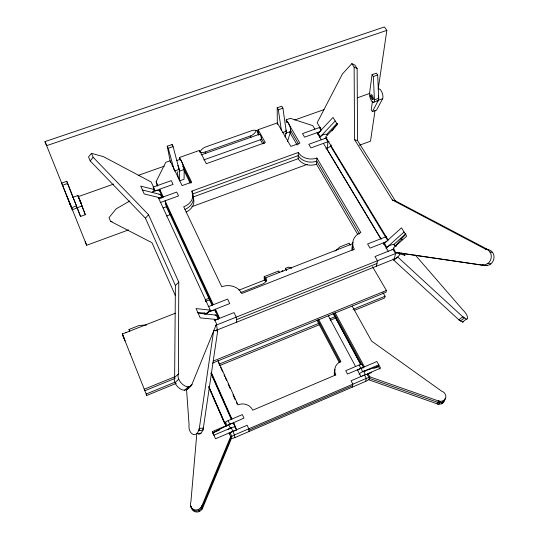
<?xml version="1.0" encoding="UTF-8"?>
<svg xmlns="http://www.w3.org/2000/svg" width="539" height="539" viewBox="0 0 539 539"><rect width="100%" height="100%" fill="white"/><g stroke="black" fill="none" stroke-linecap="round" stroke-linejoin="round"><path stroke-width="0.81" d="M190.853 385.385L191.938 384.415L191.089 385.85L188.347 386.834A8.799 5.35 48 0 1 180.464 382.131A8.799 5.35 48 0 1 178.416 373.985L178.773 282.14L148.555 214.744L93.173 157.294L91.489 153.345L88.531 156.97L90.202 160.918L145.429 218.174L175.404 285.508L174.629 377.428A8.765 5.377 48 0 0 176.644 385.567A8.765 5.377 48 0 0 184.52 390.236C187.707 389.845 190.321 386.982 191.938 384.415L216.55 323.885L214.428 319.277M285.488 269.561L285.495 268.321L288.594 267.108L291.687 268.233M286.243 122.185L286.256 119.759L290.346 118.317L312.775 125.654L314.884 129.158M180.013 159.813A5.673 0.768 69.8 0 1 182.027 162.374A5.673 0.768 69.8 0 1 184.183 169.468L184.075 179.258L179.527 180.895L179.393 170.405L173.1 146.588L172.089 144.513L167.245 146.204L170.425 162.333M192.679 195.569L192.928 197.052L298.168 158.702L298.33 152.476A13.879 11.023 1.9 0 0 316.885 158.021L360.861 232.572A14.917 12.579 8.3 0 0 354.312 249.213L241.795 293.506A15.436 13.563 -7.2 0 0 221.772 286.802L183.698 206.767A14.425 11.737 -8.6 0 0 191.924 191.076L298.33 152.476M357.849 234.62L316.521 164.213L316.885 158.021M325.906 148.596L327.429 148.043L327.907 141.744L325.745 138.173L308.793 144.304L310.922 147.908L327.907 141.744A4.999 2.729 -32.6 0 1 329.059 141.434M196.762 434.522L190.88 501.91A6.118 5.821 -45.7 0 0 198.534 509.483L199.315 511.551L200.67 510.729L202.57 508.23L231.116 439.218L230.658 436.59L229.075 432.979M372.065 74.672L369.518 93.503A5.403 1.994 72.7 0 0 371.775 101.278A5.403 1.994 72.7 0 0 374.443 99.823L378.708 98.307L377.677 75.009L376.417 73.149L372.065 74.672L373.318 76.538L374.443 99.823M372.382 101.723L371.243 109.815L372.422 111.627L376.539 110.151L382.656 98.684A5.39 2.048 72.9 0 0 381.895 92.196A5.39 2.048 72.9 0 0 378.58 89.164M216.981 329.329L217.682 330.845L203.344 428.114L202.853 430.331L201.007 433.181A7.721 5.215 87.5 0 1 198.419 434.225M375.043 110.441L370.509 141.171L359.439 145.234M378.223 88.861L386.847 30.373L384.428 26.95L44.993 141.595L46.61 145.671L386.847 30.373M352.263 387.157L352.863 384.159L351.071 380.77L364.505 375.023L371.627 372.584M376.39 266.219L377.482 260.755L374.989 256.524L393.019 249.355L395.552 253.539L394.258 259.064L217.358 329.902A5.626 2.419 -24.7 0 1 213.579 330.656M382.973 292.61L385.068 296.214L384.657 297.973L354.339 310.403M372.577 266.771L386.409 290.447L385.991 292.253L212.528 363.097M190.84 506.04A6.091 5.794 -46.1 0 0 198.925 510.521L201.404 508.56L202.273 506.929L230.887 437.911A4.137 1.294 -24.8 0 0 234.889 437.601L365.61 381.417L366.325 378.385L364.505 375.023A3.962 1.226 -27.9 0 0 362.686 375.986M445.167 398.105A5.72 5.107 26.9 0 1 442.33 402.377L439.521 402.815L437.843 402.39L369.498 378.391L367.686 375.043L368.049 373.507L380.588 368.137L376.929 361.514L347.507 374.039L345.735 370.691L359.109 365.011A3.935 1.273 -28 0 1 362.296 365.092M368.049 373.507L369.869 376.862L369.127 379.907L437.169 403.826L438.84 404.25L441.643 403.812A5.693 5.087 27 0 0 444.466 399.554M202.273 506.929L201.404 508.56M285.03 136.899L286.202 133.086L286.209 131.253L282.914 108.164L281.762 106.21L277.187 107.807L277.342 124.522M287.482 141.454L290.649 131.496A5.518 1.469 71.3 0 0 289.099 124.394A5.518 1.469 71.3 0 0 286.317 122.198M230.658 436.59L201.896 505.878L201.02 507.516L198.534 509.483M441.643 403.812L443.031 400.928A5.74 5.12 26.8 0 0 445.827 395.97A5.74 5.12 26.8 0 0 441.737 391.226L371.6 341.093L352.142 306.078M157.186 186.137L156.142 181.596L165.769 162.313L170.122 160.777L182.088 185.618L191.648 182.169L179.548 157.449L199.551 150.381L206.296 163.688L265.309 142.606L258.107 129.704L277.329 122.912L290.851 146.406L299.9 143.138L286.256 119.759M372.422 111.627L378.425 100.193L378.708 98.307A5.397 2.021 72.8 0 0 378.311 95.706M331.984 131.051L337.293 123.485M90.202 160.918L93.173 157.294M186.575 389.744L189.068 424.86A7.762 5.215 87.6 0 0 191.156 432.985A7.762 5.215 87.6 0 0 196.944 433.518L198.79 430.654L199.262 428.768L213.666 330.656L217.682 330.845M395.37 245.824L405.901 233.933M152.193 192.443L154.7 189.654L151.169 182L103.609 156.714L91.489 153.345M145.429 218.174L148.555 214.744M404.055 232.013L386.887 247.414L384.395 243.278L401.474 227.856L406.649 236.197L393.14 248.243L395.68 252.441L485.208 265.592L489.048 265.02L490.786 263.948A8.146 7.337 -70.9 0 0 493.865 255.398A8.146 7.337 -70.9 0 0 487.903 249.584L395.33 200.825L357.579 140.666L357.128 68.487L354.851 65.051L351.846 63.649L342.393 74.005L317.148 122.777L321.406 129.798M335.218 120.985L320.307 136.765L318.178 133.227L333.021 117.441L337.427 124.549L325.657 136.946L388.1 239.929M326.614 134.4L337.151 123.283M175.404 285.508L178.773 282.14M197.584 312.418L206.781 313.388L210.217 310.141L196.034 308.571L200.232 317.869L217.5 319.58M206.781 313.388L210.277 310.147L158.264 197.395M174.629 377.428L178.416 373.985M174.946 382.683L178.753 379.234M393.598 244.679L405.793 233.771M184.52 390.236L188.347 386.834M335.029 251.147L340.082 246.815L349.238 243.23L350.33 245.117M463.628 321.527A7.209 2.405 51.2 0 1 462.469 322.073L458.851 319.802L393.854 260.249L397.694 257.002L462.785 316.817L466.403 319.101A7.236 2.372 51.2 0 0 467.178 316.002A7.236 2.372 51.2 0 0 462.523 309.581L415.306 255.082M462.469 322.073L466.403 319.101M73.149 197.618L73.008 197.247L77.96 195.495L79.974 200.521M351.846 63.649L354.13 67.099L354.561 139.601L392.365 200.009L485.147 248.957A8.186 7.357 -71.2 0 1 491.123 254.799A8.186 7.357 -71.2 0 1 488.031 263.396L484.379 265.033L482.129 264.959L487.141 265.579L484.898 265.505L395.68 252.441M227.856 425.177L243.951 418.129L242.361 414.599L228.152 420.629A4.096 1.354 -24.7 0 0 224.689 423.203M129.811 200.966L116.121 208.896L108.999 217.641L110.549 221.327L151.985 242.712L175.343 295.547M228.132 429.354L231.292 427.764A4.117 1.321 -24.7 0 1 235.287 427.508M375.413 367.894L378.351 366.385L378.755 364.815L362.7 371.674A3.955 1.246 -27.9 0 0 359.041 374.275M248.924 430.162L352.56 385.668M219.454 430.028L212.723 432.898L213.646 435.054M213.956 435.162L231.292 427.764L234.458 434.96L234.889 437.601M373.951 368.265L378.351 366.385L362.7 371.674L359.109 365.011M229.425 428.754A4.117 1.321 -24.7 0 1 230.321 428.229L228.745 424.651L212.723 432.898L212.413 431.557L225.929 425.803L208.849 386.638M174.959 382.218L146.17 394.009L146.756 395.458L176.3 383.35M219.319 364.061L318.92 323.292M329.814 318.832L335.265 316.602M353.16 309.278L385.068 296.214M219.838 365.516L319.351 324.734M330.232 320.274L336.457 317.727M174.616 376.849L144.25 389.239L144.85 390.735L175.188 378.344M213.552 360.968L386.409 290.447M215.216 325.603A5.626 2.419 -24.7 0 1 216.557 324.983L395.552 253.539A5.41 2.19 -30.8 0 1 399.635 254.408A5.41 2.19 -30.8 0 1 394.258 259.064M236.48 319.654L376.929 263.504M214.434 320.382L234.034 312.586L236.197 317.141L236.762 322.133M210.237 311.266L229.742 303.565L227.613 299.091L208.162 306.745M386.436 241.667L370.044 248.142L367.591 243.985L385.506 236.938A5.343 2.277 -31 0 1 386.706 236.554M240.623 292.637L263.039 283.824A5.222 4.548 -2.7 0 0 265.72 277.794L352.439 243.796M129.549 330.852L128.996 329.464L139.197 325.468L146.675 324.95M208.869 298.323L205.123 299.792L206.073 301.853M264.339 280.32L264.191 276.662L278.73 270.969L279.492 272.431M146.756 395.458L122.333 334.005L175.357 313.22M205.77 301.294L209.671 299.772M238.959 290.15L265.201 279.849M44.993 141.595L86.664 245.272L128.572 229.904M166.517 215.984L170.472 214.535M191.823 206.707L307.257 164.368M163.142 207.906L167.083 206.471M160.198 202.59L178.544 195.933L176.704 192.073L158.405 198.696M77.01 207.475L80.533 216.442L85.31 214.724L79.86 200.164M320.692 131.361L304.575 137.149L302.48 133.605L319.331 127.568A4.945 2.789 -32.9 0 1 320.469 127.265M153.083 187.134L171.261 180.619L173.066 184.419L154.848 190.961L153.372 187.767M203.823 159.894L261.375 139.406M73.014 197.247L76.484 205.952L66.755 181.306L61.655 183.085L71.512 207.717L76.484 205.952L80.533 216.442M174.441 171.058L179.164 169.381A5.68 0.734 69.7 0 0 177.843 165.379M282.483 132.581L286.209 131.253A5.525 1.442 71.3 0 0 285.987 130.007M71.512 207.717L72.334 209.759L82.083 205.878M184.183 169.468L179.487 171.139A5.68 0.734 69.7 0 1 178.941 171.287M290.649 131.496L286.202 133.086A5.525 1.442 71.3 0 1 285.144 133.409M382.656 98.684L378.425 100.193A5.397 2.021 72.8 0 1 376.956 100.672M373.803 102.215L378.048 100.699M176.327 160.696L180.248 159.315M78 196.715L113.648 184.089M138.206 175.397L164.348 166.14M294.712 119.988L324.054 109.599M357.364 97.808L370.05 93.314M200.488 152.315A6.879 4.245 -27.1 0 0 205.157 151.978L250.291 135.996A6.812 4.137 -30 0 0 256.126 130.627M201.047 154.915L259.454 134.211M62.524 185.275L67.631 183.489M167.245 146.204L168.256 148.286L173.1 146.588M277.187 107.807L278.326 109.767L282.914 108.164M373.318 76.538L377.677 75.009M443.031 400.928L440.201 401.373L438.746 401.056L369.869 376.862M196.944 433.518L201.007 433.181M198.13 313.206L216.213 315.106L218.322 319.661M110.549 221.327L112.125 221.59M488.031 263.396L490.786 263.948M439.521 402.815L437.843 402.39M489.958 251.962L492.7 252.575M485.147 248.957L487.903 249.584M161.309 198.143L144.23 193.946L140.679 186.09L154.7 189.654M142.451 190.004L160.332 194.478L161.828 197.698M399.237 253.862L404.904 255.291L404.082 253.936M392.365 200.009L395.33 200.825M354.561 139.601L357.579 140.666M354.13 67.099L357.128 68.487M401.804 252.926L404.904 255.291M396.192 246.444L394.319 245.009L395.161 246.39M401.029 238.602L402.128 239.868M370.738 95.342L373.17 99.041M398.786 253.04L399.628 254.428M319.331 127.568L321.028 130.377M330.589 146.103L387.999 241.054M326.317 147.969L381.228 239.249M393.019 258.868L393.854 260.249M316.999 132.682L321.271 139.79M323.427 143.374L380.783 238.797M383.263 242.921L388.262 251.241M359.567 233.987L316.703 161.134A13.805 10.989 1.9 0 1 298.249 155.603L192.43 194.08L191.924 191.076M290.353 130.054L298.579 144.183M289.598 131.994L297.191 145.065M257.069 130.802L259.03 134.332M261.024 137.903L264.211 143.623M260.35 139.628L262.729 143.906M378.149 366.028L379.806 369.033M250.291 135.996L251.059 137.398M335.15 312.802L364.431 366.83M334.086 313.071L363.69 367.659M333.129 313.294L360.962 364.795M333.082 313.314L360.908 364.815M328.217 315.497L355.578 366.513M357.364 369.842L360.962 376.539M318.664 319.492L340.864 361.474A11.063 10.133 12.4 0 0 335.844 374.895L252.744 410.186A11.339 10.713 -12.1 0 0 237.968 404.863L217.904 360.369M317.855 319.944L340.224 362.309M316.925 320.166L339.199 362.397M285.495 268.321L286.64 270.504M205.157 151.978L205.891 153.413M264.191 276.662L266.381 280.987M264.265 278.501L265.72 281.371M182.836 166.147L191.076 183.004M184.089 170.668L190.152 183.085M156.142 181.596L157.907 185.403M163.263 196.937L159.685 189.223L160.366 192.234L162.96 197.82M213.329 304.71L165.069 200.825L166.376 206.727L212.036 305.229M219.642 318.313L215.418 309.218L215.829 311.764L218.975 318.556M165.729 203.789L212.683 304.993M204.146 312.836L204.827 314.338M218.524 362.713L219.905 365.772M220.592 367.302L222.661 371.89M224.042 374.942L224.729 376.471M225.417 378.001L226.454 380.298M228.172 384.118L230.241 388.707M232.996 394.824L235.065 399.412M236.446 402.471L237.133 404.001M211.207 372.314L231.918 419.032M236.668 429.731L233.495 422.583L236.554 430.365M211.173 373.082L231.81 419.652M210.944 373.406L231.346 419.477M228.152 420.629L229.715 424.193A4.11 1.334 -24.7 0 1 233.643 424.355M225.551 422.172L227.114 425.729A4.11 1.334 -24.7 0 0 226.562 426.268M230.254 432.898L231.837 436.502M208.795 386.665L225.929 425.803M208.964 387.817L211.382 393.194M212.002 394.764L224.211 422.509M81.14 203.547L80.19 201.222M212.413 431.557L215.506 438.786L247.158 425.237L248.775 428.815L249.079 431.503M79.698 199.834L79.024 198.184L81.146 203.553M190.779 506.478L191.635 508.573M79.213 198.723L80.951 203.021M85.31 214.724L77.946 195.502M126.065 332.718L125.856 332.206M124.28 338.863C125.324 341.524 120.945 330.441 122.663 334.827M128.996 329.464L129.764 331.364M69.544 202.725L69.127 201.694L69.787 203.338M122.346 333.998L123.007 335.682M123.377 336.606L124.111 338.438M124.482 339.354L125.136 340.978M130.121 353.618L130.478 354.507M123.323 336.457L122.953 335.534L123.209 336.181M68.891 201.074L66.964 196.23M69.376 202.293L70.057 204.018M69.922 203.648L71.269 207.07L70.852 206.013M69.78 203.351L70.05 204.038M70.34 204.719L71.02 206.417M85.223 241.627L86.664 245.272M69.342 202.226L72.334 209.759M66.755 181.306L73.122 197.557M77.144 207.643L77.279 207.993M168.256 148.286L174.225 170.277M172.089 144.513L172.392 146.123M177.216 171.746L178.564 178.894M179.548 157.449L179.965 159.787M216.557 324.983L217.358 329.902M278.326 109.767L281.371 130.371M199.551 150.381L199.78 151.951M258.107 129.704L258.336 135.276M265.72 277.794L265.794 279.64A5.195 4.534 -2.7 0 1 266.172 280.765M335.069 375.184A11.016 10.1 12.5 0 1 334.887 369.289M334.483 375.413A10.969 10.066 12.6 0 1 334.874 370.212M265.121 280.395A2.068 0.377 68.5 0 1 265.336 279.923A2.068 0.377 68.5 0 1 266.138 281.304M365.61 381.417A3.968 1.213 -27.9 0 0 369.498 378.385A3.968 1.213 -27.9 0 0 366.325 378.385L234.458 434.96A4.137 1.294 -24.8 0 0 230.887 437.904M367.686 375.043A3.962 1.226 -27.9 0 0 365.415 374.679L363.603 371.331A3.955 1.246 -27.9 0 1 364.425 371.122M357.68 370.414A3.941 1.26 -27.9 0 1 360.901 368.339A3.941 1.26 -27.9 0 1 363.785 367.814M229.378 433.915A4.123 1.307 -24.8 0 1 231.898 431.82A4.123 1.307 -24.8 0 1 235.617 430.6M192.74 194.788A14.344 11.696 -8.7 0 1 184.944 209.449M353.025 250.143A14.836 12.532 8.3 0 1 353.072 242.382M258.073 134.117A6.832 4.117 -30 0 0 251.753 130.674L205.844 146.871A6.892 4.224 -27.1 0 0 200.063 152.321M193.238 197.752A14.263 11.656 -8.7 0 1 186.171 212.063M316.521 164.213A13.731 10.955 1.9 0 1 298.168 158.702M351.967 249.988A14.748 12.485 8.4 0 1 352.674 245.178M259.353 134.413A2.783 0.647 70.9 0 1 261.065 136.717A2.783 0.647 70.9 0 1 260.977 139.278M391.873 249.88A5.39 2.217 -30.9 0 1 394.326 248.937M205.932 314.378A5.579 2.493 -24.6 0 1 212.13 310.7A5.579 2.493 -24.6 0 1 215.775 312.425M152.436 192.302A5.141 3.039 -23.4 0 1 157.833 190.516A5.141 3.039 -23.4 0 1 160.386 192.996M331.391 145.079A4.999 2.729 -32.6 0 1 327.429 148.043M324.68 138.651A4.986 2.742 -32.7 0 1 326.984 137.849M182.33 164.166A2.836 0.384 69.8 0 1 182.586 164.867M182.984 166.16A2.836 0.384 69.8 0 1 183.092 166.679M319.58 137.688A4.972 2.756 -32.7 0 1 323.595 134.622A4.972 2.756 -32.7 0 1 327.375 134.871M386.032 248.297A5.377 2.237 -30.9 0 1 391.112 244.969A5.377 2.237 -30.9 0 1 394.609 245.521M383.546 244.16A5.363 2.257 -31 0 1 385.459 242.435M317.458 134.15A4.959 2.769 -32.8 0 1 319.122 132.378M215.088 315.106A5.592 2.466 -24.6 0 1 217.864 316.932M159.039 194.35A5.154 3.025 -23.4 0 1 162.138 196.964M172.123 165.783A2.843 0.35 69.7 0 1 172.365 166.255M158.513 198.655A5.168 3.005 -23.5 0 1 159.793 198.318M214.549 320.334A5.606 2.446 -24.7 0 1 215.91 319.903M199.315 511.551A6.064 5.774 -46.4 0 1 191.264 507.091M365.098 371.061A3.955 1.246 -27.9 0 1 365.59 371.142M278.906 272.121A4.117 0.829 68.6 0 1 279.519 272.559M282.059 271.387A4.117 0.842 68.6 0 1 282.119 270.969M282.288 270.794A4.117 0.842 68.6 0 1 282.908 271.232M349.717 244.565A4.042 1.179 68.7 0 1 350.134 244.874M352.23 243.884A4.042 1.199 68.7 0 1 352.621 243.23M285.488 269.648A4.11 0.862 68.6 0 1 286.29 269.904M203.344 428.114L202.853 430.331L198.79 430.654L199.282 428.424L203.344 428.114M188.131 387.804L187.269 389.246L188.131 387.804M201.896 505.878L201.02 507.516L201.775 509.598L202.644 507.974L201.896 505.878M438.517 400.949L437.169 403.826L438.84 404.25L440.201 401.373L438.517 400.949M462.785 316.817L458.851 319.802L460.333 321.049L464.268 318.071L462.785 316.817M370.711 95.868A2.702 0.997 72.7 0 0 372.631 99.782A2.702 0.997 72.7 0 0 372.516 95.908A2.702 0.997 72.7 0 0 370.711 95.868"/></g></svg>
